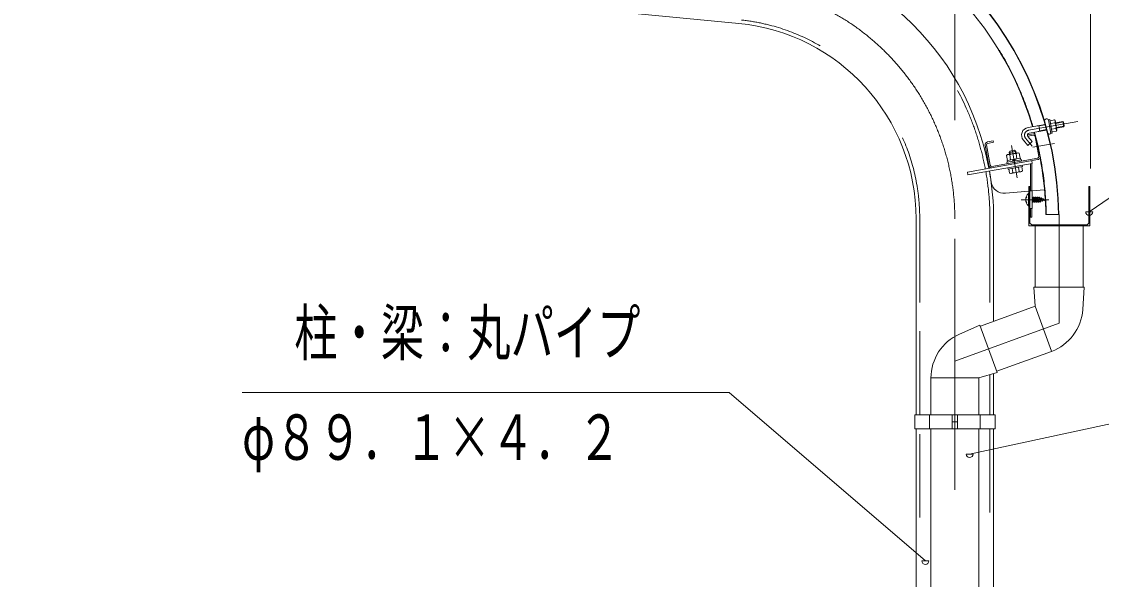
# Model space of a CAD drawing. Units: millimetres, scale not verified. Extents: x -27013 to 27023, y -10500 to 10500.
# Drawn here: x 19129 to 22232, y 5638 to 7239 of the extents above; entities that cross this region are included whole.
import ezdxf
from ezdxf.enums import TextEntityAlignment as Align

# ---------------------------------------------------------------- set-up
doc = ezdxf.new("R2010")
doc.units = ezdxf.units.MM
doc.header["$LTSCALE"] = 60
doc.linetypes.add('USER2', pattern=[10, 4, -6])
doc.linetypes.add('USER3', pattern=[24, 12, -5, 2, -5])
for name, color, linetype, lineweight in [('0-6_2-02BOLD', 7, 'Continuous', 18), ('0-7_2-12HIDDEN', 3, 'USER2', 18), ('0-8_2-22CENTER', 3, 'USER3', 18), ('0-9_2-42THIN', 4, 'Continuous', 18), ('0-A_2-52DIM', 3, 'Continuous', 18)]:
    doc.layers.add(name, color=color, linetype=linetype, lineweight=lineweight)
doc.styles.add('ＭＳ ゴシック', font='')
doc.styles.get('ＭＳ ゴシック').set_extended_font_data('MS Gothic')

msp = doc.modelspace()

# ---------------------------------------------------------------- linework, layer by layer
at = {"layer": '0-6_2-02BOLD'}
for p, q in [((17387.35, 7599.64), (21190.26, 7233.46)), ((22124.49, 6937.03), (22121.88, 6951.8)), ((22070.28, 6943.65), (22021.49, 6935.05)), ((22024.42, 6918.43), (22074.87, 6927.32)), ((22055.89, 6923.98), (22052.96, 6940.59)), ((22098.84, 6948.36), (22086.23, 6946.13)), ((22089.05, 6930.14), (22101.66, 6932.37)), ((21904.9, 6893.23), (21921.64, 6896.18)), ((22037.56, 6912.56), (22020.82, 6909.61)), ((22052.44, 6851.21), (22042.26, 6908.92)), ((21908.66, 6825.86), (21898.41, 6883.96)), ((21902.35, 6884.66), (21912.6, 6826.55)), ((21989.77, 6845.24), (21987.26, 6859.53)), ((21917.23, 6823.31), (22049.2, 6846.58)), ((21960.48, 6834.99), (21961.17, 6831.06)), ((21968.78, 6856.27), (21971.3, 6841.98)), ((21976.48, 6837.82), (21980.53, 6843.61)), ((21981.41, 6838.69), (21985.46, 6844.48)), ((22000.62, 6842.07), (21999.74, 6847)), ((22005.81, 6822.68), (22005.12, 6826.62)), ((22028.29, 6752.53), (22028.29, 6830.7)), ((22032.04, 6831.36), (22032.04, 6752.53)), ((21975.64, 6817.36), (21977.73, 6805.53)), ((21996.21, 6808.79), (21994.12, 6820.62)), ((22005.45, 6810.42), (22003.36, 6822.25)), ((22024.04, 6752.26), (21956.8, 6746.21)), ((22024.04, 6745.23), (22022.99, 6745.23)), ((22032.04, 6752.98), (22068.85, 6756.3)), ((22033.63, 6733.53), (22033.28, 6734.41)), ((22035.74, 6720.03), (22033.28, 6733.64)), ((22033.63, 6733.53), (22036.34, 6721.53)), ((22039.34, 6721.53), (22036.64, 6733.53)), ((22037.24, 6735.03), (22039.94, 6720.03)), ((22038.44, 6735.03), (22039.04, 6733.53)), ((22048.04, 6735.03), (22049.24, 6735.03)), ((22052.83, 6733.53), (22053.43, 6735.03)), ((22054.64, 6734.91), (22057.34, 6721.24)), ((22027.03, 6702.53), (22033.28, 6702.53)), ((22033.28, 6726.98), (22034.54, 6720.03)), ((22033.94, 6721.53), (22033.28, 6721.53)), ((22044.74, 6721.53), (22045.34, 6720.03)), ((22057.94, 6723.09), (22060.94, 6724.29)), ((22058.23, 6731.85), (22058.83, 6733.22)), ((22061.54, 6722.91), (22062.73, 6723.39)), ((22066.34, 6726.45), (22063.64, 6729.69)), ((21699.86, 6672.44), (21699.86, 6109.94)), ((21699.86, 6109.94), (21699.86, 6672.44)), ((21922.61, 6672.44), (21922.61, 6378.16)), ((22110.03, 6684.84), (22072.53, 6684.84)), ((22042, 6476.62), (22042, 6652.53)), ((22179.5, 6476.62), (22179.5, 6652.53)), ((22042, 6421.61), (22038.25, 6476.62)), ((22038.25, 6476.62), (22183.25, 6476.62)), ((22183.26, 6476.62), (22178.85, 6412.13)), ((21884.64, 6364.34), (22042, 6421.61)), ((22089.03, 6292.41), (22042, 6421.61)), ((21883.35, 6367.87), (21824.26, 6341.67)), ((21932.96, 6231.61), (21883.36, 6367.87)), ((21931.67, 6235.13), (22088.7, 6292.29)), ((21742.48, 6216.32), (21879.98, 6216.32)), ((21742.49, 6109.94), (21742.49, 6216.32)), ((21879.98, 6216.32), (21932.95, 6231.61)), ((21879.99, 6109.94), (21879.99, 6216.32)), ((21922.61, 6228.63), (21922.61, 6109.94)), ((21738.48, 6069.93), (21738.48, 6109.93)), ((21803.61, 6069.93), (21803.61, 6109.93)), ((21818.86, 6089.93), (21803.61, 6089.93)), ((21818.86, 6109.93), (21818.86, 6069.93)), ((21883.98, 6109.93), (21883.98, 6069.93)), ((21699.86, 1614.93), (21699.86, 6069.93)), ((21742.49, 6069.93), (21742.49, 1614.93)), ((21879.99, 6069.93), (21879.99, 1614.93)), ((21922.61, 1614.93), (21922.61, 6069.93))]:
    msp.add_line(p, q, dxfattribs=at)
for points in [[(22091.11, 6918.44), (22087.17, 6917.75), (22080.23, 6957.14), (22084.17, 6957.84)], [(22191.04, 6655.53), (22196.04, 6660.53), (22196.04, 6765.03), (22199.04, 6765.03), (22199.04, 6652.53), (22024.04, 6652.53), (22024.04, 6765.03), (22027.03, 6765.03), (22027.03, 6660.53), (22032.04, 6655.53)], [(21695.86, 6069.93), (21695.86, 6109.93), (21926.61, 6109.93), (21926.61, 6069.93)]]:
    msp.add_lwpolyline(points, close=True, dxfattribs=at)
for points in [[(22084.82, 6954.13), (22097.43, 6956.35), (22099.04, 6954.43), (22103.93, 6926.74), (22103.07, 6924.38), (22090.46, 6922.15)], [(22102.79, 6933.2), (22124.49, 6937.03), (22125.51, 6938.47), (22123.33, 6950.79), (22121.88, 6951.8), (22100.19, 6947.97)], [(21921.64, 6896.18), (21922.33, 6892.24), (21905.59, 6889.29)], [(22021.08, 6909.27), (22033.62, 6894.34), (22020.68, 6883.49), (22008.15, 6898.42)], [(22020.82, 6909.61), (22020.12, 6913.55), (22036.87, 6916.5)], [(21962.06, 6840.35), (21959.54, 6854.64), (21962.2, 6856.88), (21993.23, 6862.35), (21996.5, 6861.16), (21999.02, 6846.87)], [(21986.7, 6866.28), (21982.35, 6869.32), (21970.04, 6867.14), (21967, 6862.8)], [(21987.56, 6861.35), (21986.7, 6866.28), (21967, 6862.8), (21967.87, 6857.88)], [(22049.9, 6842.64), (21847.56, 6806.96), (21848.94, 6799.08), (22033.43, 6831.61), (22032.03, 6839.49)], [(21960.48, 6834.99), (22002.34, 6842.37), (22003.03, 6838.44)], [(21999.74, 6847), (21961.34, 6840.23), (21962.2, 6835.3)], [(22005.81, 6822.68), (21963.95, 6815.3), (21963.26, 6819.24)], [(21966.4, 6815.73), (21968.49, 6803.9), (21971.76, 6802.71), (22002.77, 6808.19), (22005.45, 6810.42)], [(22022.99, 6745.23), (22022.99, 6709.83), (22024.04, 6709.83)], [(22033.28, 6702.53), (22033.28, 6752.53), (22027.03, 6752.53)], [(22033.63, 6733.53), (22036.64, 6733.53), (22037.24, 6735.03), (22038.44, 6735.03)], [(22038.44, 6735.03), (22041.14, 6720.03), (22041.74, 6721.53)], [(22042.64, 6735.03), (22042.04, 6733.53), (22044.74, 6721.53), (22041.74, 6721.53), (22039.04, 6733.53), (22042.04, 6733.53)], [(22046.54, 6720.03), (22045.34, 6720.03), (22042.64, 6735.03), (22043.84, 6735.03)], [(22051.94, 6720.03), (22050.74, 6720.03), (22050.13, 6721.53), (22047.14, 6721.53), (22046.54, 6720.03), (22043.84, 6735.03), (22044.44, 6733.53), (22047.14, 6721.53)], [(22044.44, 6733.53), (22047.43, 6733.53), (22050.13, 6721.53)], [(22050.74, 6720.03), (22048.04, 6735.03), (22047.43, 6733.53)], [(22063.33, 6725.25), (22062.73, 6723.39), (22060.03, 6732.75), (22058.83, 6733.22), (22061.54, 6722.91), (22060.94, 6724.29), (22058.23, 6731.85), (22055.24, 6733.05), (22054.64, 6734.91), (22053.43, 6735.03), (22056.13, 6720.76), (22055.53, 6722.13), (22054.04, 6721.53), (22052.54, 6721.53), (22051.94, 6720.03), (22049.24, 6735.03), (22049.84, 6733.53), (22052.54, 6721.53)], [(22049.84, 6733.53), (22052.83, 6733.53), (22055.53, 6722.13)], [(22032.04, 6702.53), (22032.04, 6676.98), (22028.29, 6676.98), (22028.29, 6702.53)], [(22041.14, 6720.03), (22039.94, 6720.03), (22039.34, 6721.53), (22036.34, 6721.53), (22035.74, 6720.03), (22034.54, 6720.03), (22033.94, 6721.53), (22033.28, 6724.42)], [(22056.13, 6720.76), (22057.34, 6721.24), (22057.94, 6723.09), (22055.24, 6733.05)], [(22068.14, 6725.55), (22065.44, 6730.59), (22064.24, 6731.07), (22063.64, 6729.69), (22060.56, 6730.92)], [(22060.64, 6730.89), (22063.33, 6725.25), (22066.32, 6726.44)], [(22064.24, 6731.07), (22066.94, 6725.07), (22068.14, 6725.55)], [(22067.42, 6726.89), (22069.04, 6727.53), (22066.54, 6728.53)]]:
    msp.add_lwpolyline(points, dxfattribs=at)
for centre, radius, start, end in [((21136.24, 6672.43), 972.62, 0.73094, 84.50003), ((21136.24, 6672.43), 973.88, 0.73001, 84.5), ((21136.24, 6672.43), 936.38, 16.43245, 84.5), ((21136.24, 6672.43), 786.38, 10.65315, 84.50005), ((21136.24, 6672.43), 563.62, 0, 84.50003), ((22074.8, 6953.64), 5.95, 10.01471, 190.01471), ((22092.3, 6951.33), 7.19, 335.62325, 35.62325), ((22025.39, 6912.89), 22.5, 99.99847, 220.00092), ((21136.24, 6672.43), 936.38, 0.75925, 15.39432), ((22082.59, 6919.48), 4.21, 190.00774, 10.00774), ((22075.03, 6935.91), 26.87, 352.41954, 27.59546), ((22096.53, 6927.34), 7.19, 344.39175, 44.39175), ((21906.28, 6885.35), 8, 100.00313, 190.00211), ((21906.28, 6885.35), 4, 100.00652, 190.00652), ((22025.39, 6912.89), 5.62, 100.00249, 220.00249), ((22038.26, 6908.62), 8, 75.34628, 100.00198), ((22038.26, 6908.62), 4, 14.67992, 100.00677), ((21982.26, 6833.86), 26.15, 78.97455, 121.02536), ((21992.83, 6854.98), 7.19, 100.00273, 140.72955), ((21916.54, 6827.24), 4, 190.01537, 280.00652), ((21965.11, 6850.09), 7.19, 59.27591, 100.00273), ((22048.5, 6850.52), 4, 280.00652, 10.00652), ((22048.5, 6850.52), 8, 280.00217, 340.37393), ((21916.54, 6827.24), 8, 190.01096, 280.00211), ((21136.24, 6672.43), 786.38, 0, 10.0701), ((21136.25, 6672.34), 786.38, 7.7531, 10.07008), ((21972.16, 6810.08), 7.19, 280.00273, 320.72955), ((21982.73, 6831.2), 26.15, 258.97455, 301.02536), ((21999.88, 6814.97), 7.19, 239.27591, 280.00273), ((21952.59, 6783.48), 37.5, 187.75275, 276.44838), ((22037.84, 6727.53), 23.1, 129.98303, 230.0168), ((22026.29, 6727.53), 11.55, 137.75334, 222.24648), ((22041.67, 6421.5), 137.5, 290.00024, 356.09424), ((21879.99, 6215.97), 137.5, 113.90668, 180.16823)]:
    msp.add_arc(centre, radius, start, end, dxfattribs=at)
at = {"layer": '0-7_2-12HIDDEN'}
for p, q in [((21710.36, 6109.94), (21710.36, 6672.44)), ((21710.36, 6672.44), (21710.36, 6109.94)), ((21912.11, 6672.44), (21912.11, 6374.34)), ((21912.11, 6109.93), (21912.11, 6225.59)), ((21710.36, 1614.93), (21710.36, 6069.93)), ((21912.11, 6069.93), (21912.11, 1614.93))]:
    msp.add_line(p, q, dxfattribs=at)
for radius, start, end in [(937.62, 16.42381, 84.5), (775.88, 10.662, 84.50003), (574.12, 0, 84.50003), (937.62, 0.75822, 15.3871), (775.88, 0, 10.07104)]:
    msp.add_arc((21136.24, 6672.43), radius, start, end, dxfattribs=at)
at = {"layer": '0-8_2-22CENTER'}
for p, q in [((22022.95, 6926.73), (22165.03, 6951.79)), ((22014.62, 6903.85), (22033.5, 6881.35)), ((22035.12, 6878.11), (22097.43, 6889.09)), ((21989.98, 6790.04), (21973.56, 6883.19)), ((22081.74, 6727.53), (22001.8, 6727.53)), ((21811.24, -1305.07), (21811.24, 6672.44))]:
    msp.add_line(p, q, dxfattribs=at)
msp.add_lwpolyline([(21811.24, 6264.46), (22110.75, 6373.48), (22110.75, 6684.85)], dxfattribs=at)
for centre, radius, start, end in [((21136.24, 6672.43), 675, 0, 84.50003), ((22025.39, 6912.89), 14.06, 100.00238, 219.99998)]:
    msp.add_arc(centre, radius, start, end, dxfattribs=at)
at = {"layer": '0-9_2-42THIN'}
for p, q in [((22100.4, 6946.73), (22123.33, 6950.79)), ((22053.23, 6939.09), (22047.37, 6939.6)), ((22070.71, 6942.18), (22053.23, 6939.1)), ((22125.5, 6938.47), (22102.57, 6934.43)), ((21969.03, 6865.7), (21970.33, 6858.31)), ((21985.11, 6860.92), (21983.8, 6868.3))]:
    msp.add_line(p, q, dxfattribs=at)
msp.add_lwpolyline([(22050.3, 6922.99), (22055.63, 6925.48), (22074.47, 6928.8)], dxfattribs=at)
at = {"layer": '0-A_2-52DIM'}
for p, q in [((22201.23, 6817.44), (22201.23, 9182.47)), ((21811.24, 8832.47), (21811.24, 6955.97)), ((22207.3, 6692.54), (22187.3, 6692.54)), ((19763.09, 6174), (21163.09, 6174)), ((21163.09, 6174), (21726.56, 5690.61)), ((21863.72, 5997.63), (21843.72, 5997.63)), ((21736.56, 5690.61), (21716.56, 5690.61))]:
    msp.add_line(p, q, dxfattribs=at)
for points in [[(24561.24, 7144.93), (22861.23, 7144.93), (22197.3, 6692.54)], [(21853.72, 5997.63), (23911.24, 6439.95), (25911.23, 6439.95)]]:
    msp.add_lwpolyline(points, dxfattribs=at)
for centre in [(22197.3, 6692.54), (21853.72, 5997.63), (21726.56, 5690.61)]:
    msp.add_arc(centre, 10, 180, 0, dxfattribs=at)

# ---------------------------------------------------------------- texts
at = {"layer": '0-A_2-52DIM', "color": 7, "style": 'ＭＳ ゴシック', "width": 0.7}
for s, p in [('柱・梁：丸パイプ', (19913.09, 6241.77)), ('φ８９．１×４．２', (19763.09, 5941.77))]:
    msp.add_text(s, height=130.2, dxfattribs=at).set_placement(p, align=Align.BOTTOM_LEFT)

doc.saveas('drawing.dxf')
